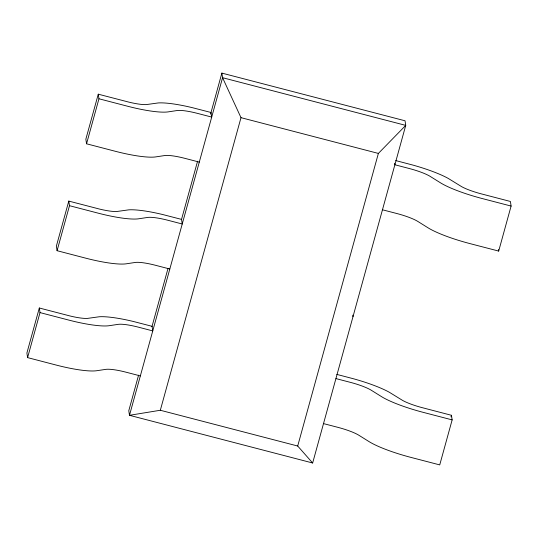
<?xml version="1.0" encoding="UTF-8"?>
<svg xmlns="http://www.w3.org/2000/svg" width="538" height="538" viewBox="0 0 538 538"><rect width="100%" height="100%" fill="white"/><g stroke="black" fill="none" stroke-linecap="round" stroke-linejoin="round"><path stroke-width="0.81" d="M39.314 307.998L40.007 312.598L68.629 320.049A48.003 8.621 15.4 0 0 109.268 325.692L118.118 324.36A24.002 4.311 15.4 0 1 138.441 327.178L152.752 330.904L152.059 326.31L133.505 321.509A47.761 8.574 15.4 0 0 99.268 316.761L87.465 318.402A24.244 4.351 15.4 0 1 70.081 315.988L39.314 307.998L26.9 353.015L27.593 357.615L56.214 365.067A48.003 8.621 15.4 0 0 96.86 370.702L105.71 369.377A24.002 4.311 15.4 0 1 126.033 372.195L140.337 375.921M68.79 201.091L69.483 205.691L98.104 213.142A48.003 8.621 15.4 0 0 138.75 218.778L147.594 217.446A24.002 4.311 15.4 0 1 167.917 220.271L182.227 223.996L181.535 219.396L162.98 214.601A47.761 8.574 15.4 0 0 128.743 209.847L116.941 211.488A24.244 4.351 15.4 0 1 99.557 209.08L68.79 201.091L56.376 246.108L57.075 250.701L85.69 258.153A48.003 8.621 15.4 0 0 126.336 263.795L135.186 262.463A24.002 4.311 15.4 0 1 155.509 265.288L169.82 269.013M98.266 94.184L98.958 98.777L127.58 106.228A48.003 8.621 15.4 0 0 168.226 111.87L177.069 110.539A24.002 4.311 15.4 0 1 197.392 113.363L211.703 117.082L211.01 112.489L192.456 107.694A47.761 8.574 15.4 0 0 158.219 102.94L146.417 104.58A24.244 4.351 15.4 0 1 129.039 102.166L98.266 94.184L85.851 139.194L86.551 143.794L115.172 151.245A48.003 8.621 15.4 0 0 155.812 156.888L164.662 155.556A24.002 4.311 15.4 0 1 184.985 158.374L199.295 162.099M27.593 357.615L40.007 312.598M57.075 250.701L69.483 205.691M86.551 143.794L98.958 98.777M138.589 375.147L128.784 410.709L129.483 415.309L312.652 462.989L405.739 125.381L405.04 120.781L221.871 73.101L210.566 114.096M151.965 326.647L168.004 268.455M181.535 219.396L197.581 161.198M312.652 462.989L297.702 446.022L378.375 153.424L405.739 125.381L222.564 77.701L129.483 415.309L160.324 410.259L240.997 117.661L222.564 77.701L221.871 73.101M451.005 416.896L451.449 415.289L420.669 407.253A24.244 4.351 15.4 0 1 402.626 400.44L389.337 392.269A47.761 8.574 15.4 0 0 353.789 378.853L336.795 374.394M451.449 415.289L452.149 419.889L439.734 464.899L411.113 457.448A48.003 8.621 15.4 0 1 368.92 441.53L358.927 435.289A24.002 4.311 15.4 0 0 337.824 427.327L323.513 423.601M382.464 209.786L396.775 213.505A24.002 4.311 15.4 0 1 417.878 221.468L427.871 227.709A48.003 8.621 15.4 0 0 470.071 243.633L498.686 251.078L511.1 206.067L510.407 201.468L479.627 193.431A24.244 4.351 15.4 0 1 461.584 186.625L448.288 178.448A47.761 8.574 15.4 0 0 412.74 165.038L395.746 160.58M240.997 117.661L378.375 153.424M511.1 206.067L482.478 198.616A48.003 8.621 15.4 0 1 440.279 182.691L430.286 176.457A24.002 4.311 15.4 0 0 409.189 168.495L394.879 164.769L394.643 163.236M335.927 378.591L350.238 382.316A24.002 4.311 15.4 0 1 371.334 390.279L381.328 396.513A48.003 8.621 15.4 0 0 423.527 412.438L452.149 419.889M160.324 410.259L297.702 446.022M498.457 249.545L498.686 251.078M352.76 315.16L352.989 316.694"/></g></svg>
